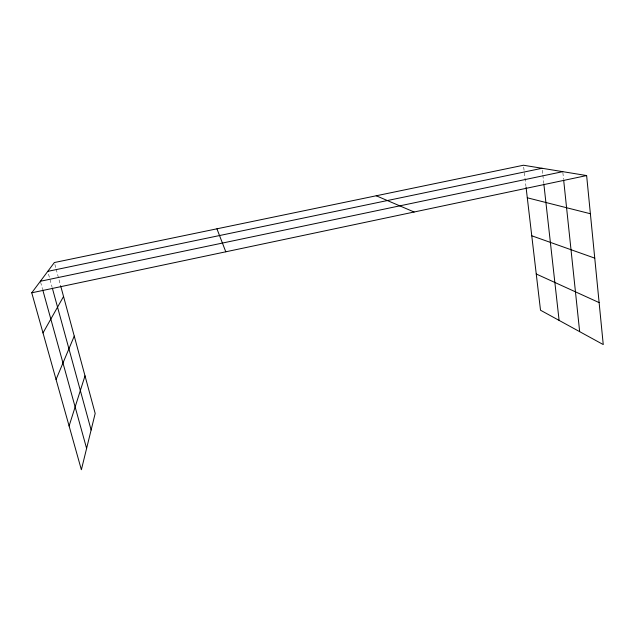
<?xml version="1.0" encoding="UTF-8"?>
<svg xmlns="http://www.w3.org/2000/svg" width="635" height="635" viewBox="0 0 635 635"><rect width="100%" height="100%" fill="white"/><g stroke="black" fill="none" stroke-linecap="round" stroke-linejoin="round"><path stroke-width="0.48" stroke-dasharray="3.17 2.38" d="M40.624 282.21L42.458 288.83M48.53 274.193L52.141 287.377M54.872 264.422L55.888 268.2M56.15 269.145L60.738 286.131M523.7 167.156L525.947 186.301M542.306 170.236L542.742 174.149M542.854 175.125L543.727 182.943M562.872 172.633L563.594 179.459"/><path stroke-width="0.95" d="M69.096 425.974L85.011 375.841M56.055 379.476L74.255 336.098M43.005 332.93L63.548 296.513M60.738 286.131L95.179 413.448L81.375 469.765L31.75 292.798L54.356 262.541L523.47 165.235L586.629 175.562L603.25 344.567L540.512 310.221L526.058 187.261M31.75 292.798L586.629 175.562M40.362 281.265L562.769 171.656M47.76 271.367L542.084 168.283M527.296 197.795L590.383 213.741M531.765 235.783L594.749 258.135M376.237 195.778L414.123 212.011M536.257 274.002L599.122 302.601M216.932 228.814L225.79 251.801M42.72 289.774L86.606 448.429M52.395 288.322L91.122 429.99M543.838 183.92L559.102 320.405M563.697 180.435L579.66 331.653"/></g></svg>
